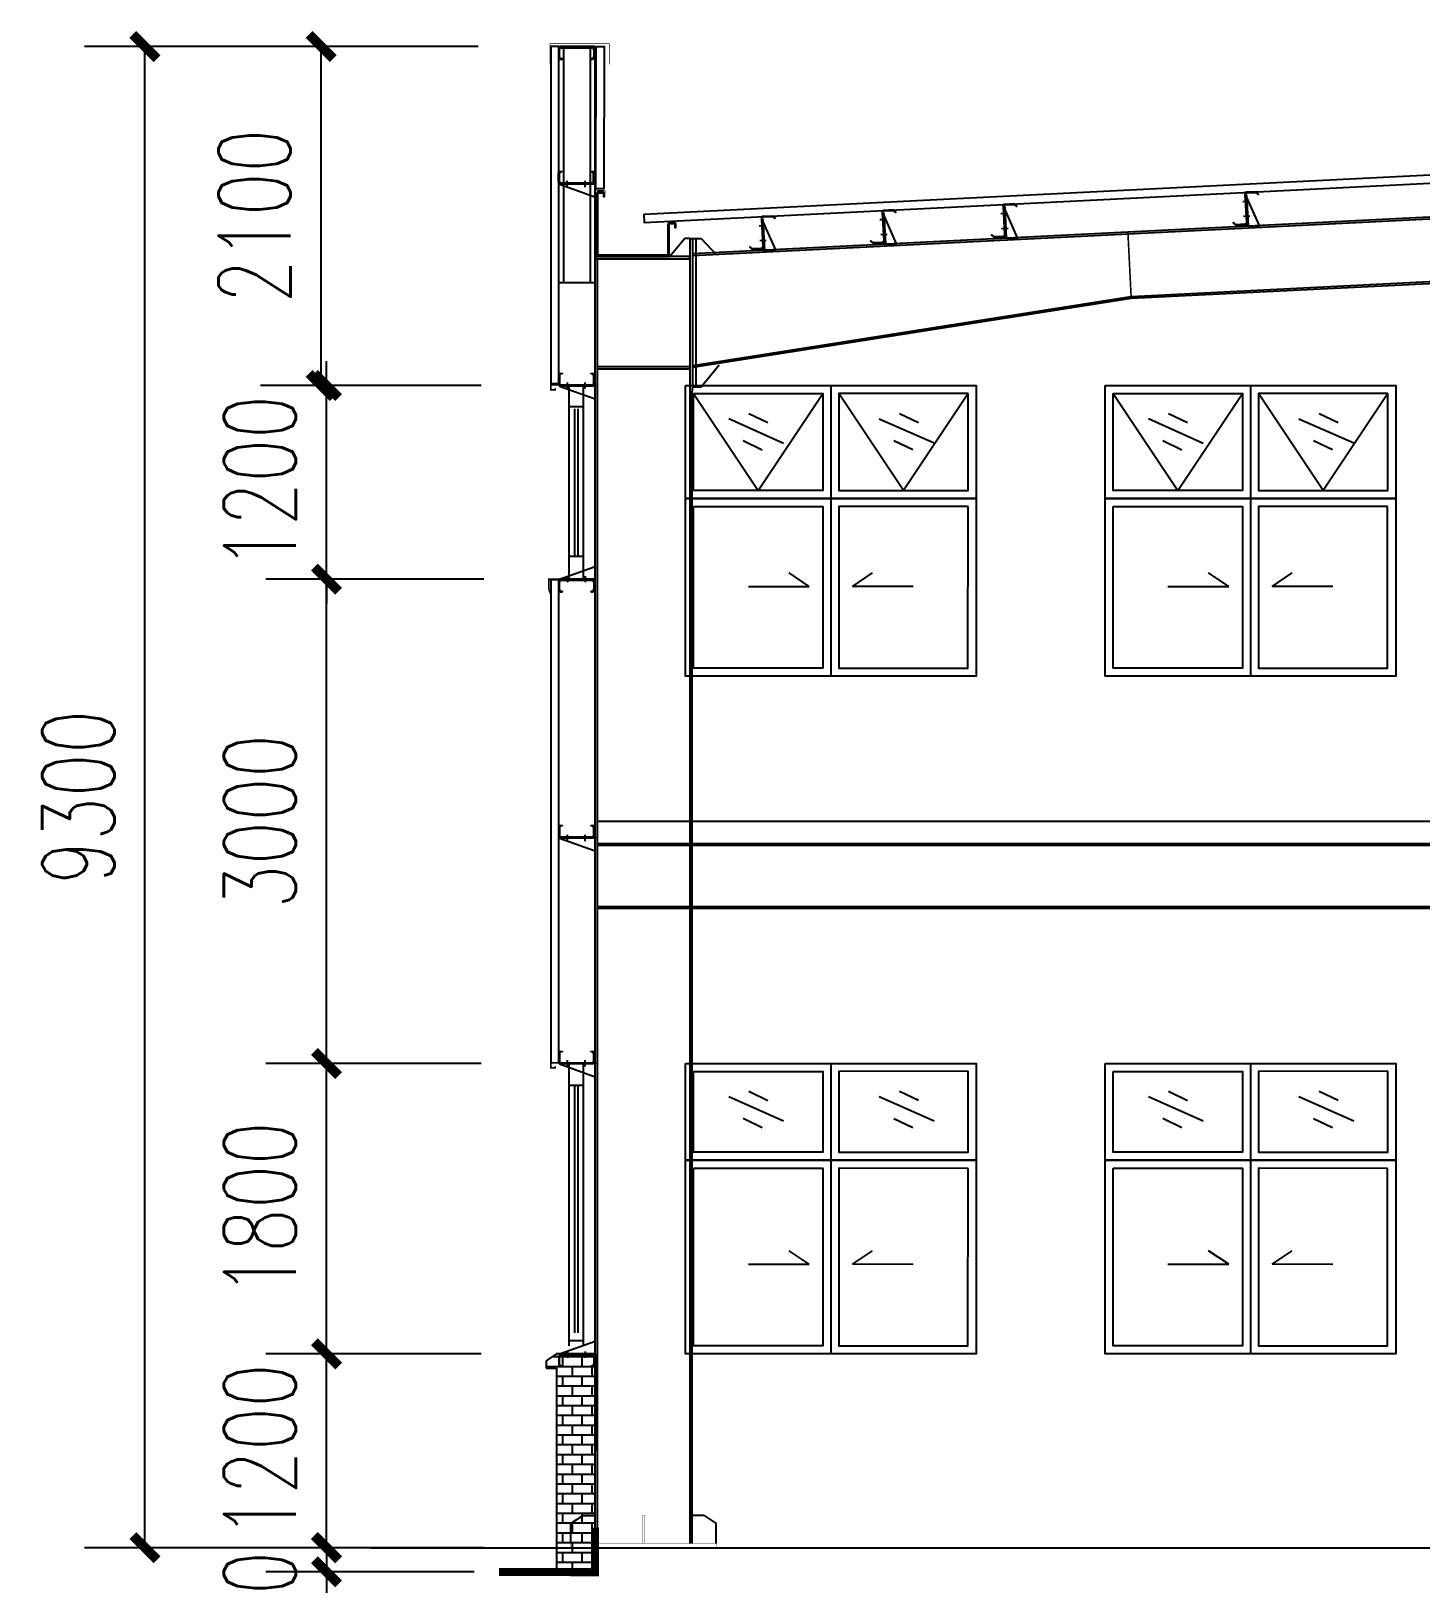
# Model space of a CAD drawing. Extents: x 177291 to 1288761, y 177638 to 322898.
# Drawn here: x 737910 to 746521, y 278326 to 287947 of the extents above; entities that cross this region are included whole.
import ezdxf

# ---------------------------------------------------------------- set-up
doc = ezdxf.new("R2010")
doc.units = 0
doc.header["$LTSCALE"] = 1000
for name, color, linetype in [('AXIS', 3, 'Continuous'), ('DOTE', 1, 'Continuous'), ('GL', 150, 'Continuous'), ('GZ', 50, 'Continuous'), ('LT', 27, 'Continuous'), ('PUB_DIM', 3, 'Continuous'), ('PZ', 202, 'Continuous'), ('WINDOW', 4, 'Continuous'), ('天沟', 2, 'Continuous')]:
    doc.layers.add(name, color=color, linetype=linetype)
doc.styles.add('_TCH_DIM_T3', font='SIMPLEX', dxfattribs={"width": 0.705882, "bigfont": 'GBCBIG'})
doc.dimstyles.new('_TCH_ARCH&&150', dxfattribs={"dimtxt": 446.25, "dimasz": 150, "dimexe": 375, "dimexo": 450, "dimgap": 189.375, "dimtad": 1, "dimdec": 0, "dimzin": 0, "dimdsep": 46, "dimtxsty": '_TCH_DIM_T3', "dimblk": 'ARCHTICK', "dimcen": 0.09, "dimclrd": 3, "dimclre": 3, "dimclrt": 7, "dimazin": 2, "dimtfac": 1, "dimtdec": 0, "dimtix": 1, "dimtmove": 2, "dimatfit": 3, "dimfxl": 1, "dimtolj": 1, "dimtzin": 0, "dimarcsym": 0})

# ---------------------------------------------------------------- blocks, each defined once
blk = doc.blocks.new('A$C1EB331A9')
at = {"color": 8}
for p, q in [((49.6, 7150.1), (449.7, 6549.7)), ((449.7, 6549.7), (849.8, 7149.7)), ((900, 7200), (900.1, 6499.8)), ((1350.5, 6549.8), (950.2, 7149.8)), ((1750.3, 7150.3), (1350.5, 6549.8)), ((2649.6, 7150.1), (3049.7, 6549.7)), ((3049.7, 6549.7), (3449.8, 7149.7)), ((3500, 7200), (3500.1, 6499.8)), ((3950.5, 6549.8), (3550.2, 7149.8)), ((4350.3, 7150.3), (3950.5, 6549.8)), ((393.1, 7027.6), (510.7, 6970.5)), ((1324.8, 7027.3), (1443.1, 6971.4)), ((2993.1, 7027.6), (3110.7, 6970.5)), ((3924.8, 7027.3), (4043.1, 6971.4)), ((268.5, 6995.6), (606.8, 6842.9)), ((1200.5, 6994), (1540.3, 6844.8)), ((2868.5, 6995.6), (3206.8, 6842.9)), ((3800.5, 6994), (4140.3, 6844.8)), ((356.9, 6859.7), (474.6, 6802.6)), ((1290.3, 6859), (1408.5, 6803.1)), ((2956.9, 6859.7), (3074.6, 6802.6)), ((3890.3, 6859), (4008.5, 6803.1)), ((900.1, 6499.8), (899.8, 5399.8)), ((3500.1, 6499.8), (3499.8, 5399.8)), ((765.9, 5955.1), (641.1, 6039.6)), ((1034, 5955), (1158.9, 6039.4)), ((3365.9, 5955.1), (3241.1, 6039.6)), ((3634, 5955), (3758.9, 6039.4)), ((389.2, 5955.2), (765.9, 5955.1)), ((1410.7, 5954.9), (1034, 5955)), ((2989.2, 5955.2), (3365.9, 5955.1)), ((4010.7, 5954.9), (3634, 5955)), ((900, 3000.5), (900.1, 2400.3)), ((3500, 3000.5), (3500.1, 2400.3)), ((268.5, 2796.1), (606.8, 2643.5)), ((393.1, 2828.1), (510.7, 2771.1)), ((1200.5, 2794.5), (1540.3, 2645.3)), ((1324.8, 2827.8), (1443.1, 2771.9)), ((2868.5, 2796.1), (3206.8, 2643.5)), ((2993.1, 2828.1), (3110.7, 2771.1)), ((3800.5, 2794.5), (4140.3, 2645.3)), ((3924.8, 2827.8), (4043.1, 2771.9)), ((356.9, 2660.2), (474.6, 2603.2)), ((1290.3, 2659.6), (1408.5, 2603.7)), ((2956.9, 2660.2), (3074.6, 2603.2)), ((3890.3, 2659.6), (4008.5, 2603.7)), ((900.1, 2400.3), (899.8, 1200.3)), ((3500.1, 2400.3), (3499.8, 1200.3)), ((765.9, 1755.6), (641.1, 1840.1)), ((1034, 1755.5), (1158.9, 1840)), ((3365.9, 1755.6), (3241.1, 1840.1)), ((3634, 1755.5), (3758.9, 1840)), ((389.2, 1755.7), (765.9, 1755.6)), ((1410.7, 1755.4), (1034, 1755.5)), ((2989.2, 1755.7), (3365.9, 1755.6)), ((4010.7, 1755.4), (3634, 1755.5))]:
    blk.add_line(p, q, dxfattribs=at)
for points in [[(0, 7200), (1800, 7200), (1800, 6500), (0, 6500)], [(49.6, 7150.4), (849.8, 7150.4), (849.8, 6549.7), (49.6, 6549.7)], [(1750.3, 7150.7), (950.2, 7150.4), (950.4, 6549.7), (1750.5, 6549.9)], [(2600, 7200), (4400, 7200), (4400, 6500), (2600, 6500)], [(2649.6, 7150.4), (3449.8, 7150.4), (3449.8, 6549.7), (2649.6, 6549.7)], [(4350.3, 7150.7), (3550.2, 7150.4), (3550.4, 6549.7), (4350.5, 6549.9)], [(0, 6500), (1800, 6500), (1800, 5399.5), (0, 5399.6)], [(50.1, 6449.9), (850.1, 6449.8), (849.8, 5449.8), (49.8, 5449.9)], [(1750.1, 6449.6), (950.1, 6449.7), (949.8, 5449.7), (1749.9, 5449.6)], [(2600, 6500), (4400, 6500), (4400, 5399.5), (2600, 5399.6)], [(2650.1, 6449.9), (3450.1, 6449.8), (3449.8, 5449.8), (2649.8, 5449.9)], [(4350.1, 6449.6), (3550.1, 6449.7), (3549.8, 5449.7), (4349.9, 5449.6)], [(0, 3000.6), (1800, 3000.5), (1800, 2400.5), (0, 2400.6)], [(2600, 3000.6), (4400, 3000.5), (4400, 2400.5), (2600, 2400.6)], [(49.6, 2950.9), (849.8, 2950.9), (849.8, 2450.2), (49.6, 2450.2)], [(1750.3, 2951.2), (950.2, 2950.9), (950.4, 2450.2), (1750.5, 2450.5)], [(2649.6, 2950.9), (3449.8, 2950.9), (3449.8, 2450.2), (2649.6, 2450.2)], [(4350.3, 2951.2), (3550.2, 2950.9), (3550.4, 2450.2), (4350.5, 2450.5)], [(0, 2400.6), (1800, 2400.5), (1800, 1200.1), (0, 1200.1)], [(50.1, 2350.5), (850.1, 2350.3), (849.8, 1250.3), (49.8, 1250.5)], [(1750.1, 2350.1), (950.1, 2350.3), (949.8, 1250.3), (1749.9, 1250.1)], [(2600, 2400.6), (4400, 2400.5), (4400, 1200.1), (2600, 1200.1)], [(2650.1, 2350.5), (3450.1, 2350.3), (3449.8, 1250.3), (2649.8, 1250.5)], [(4350.1, 2350.1), (3550.1, 2350.3), (3549.8, 1250.3), (4349.9, 1250.1)]]:
    blk.add_lwpolyline(points, close=True, dxfattribs=at)
blk = doc.blocks.new('_ArchTick')
at = {"color": 0, "linetype": 'ByBlock', "const_width": 0.4}
blk.add_lwpolyline([(-0.5, -0.5), (0.5, 0.5)], dxfattribs=at)
blk = doc.blocks.new('*D1417')
at = {"layer": 'Defpoints', "color": 0, "transparency": 16777216}
for p in [(739740.7, 279751.1), (741149, 279751.1), (741143.6, 278551)]:
    blk.add_point(p, dxfattribs=at)
at = {"layer": 'PUB_DIM', "color": 3, "lineweight": -2, "transparency": 16777216}
for p, q in [((739740.7, 279751.1), (739740.7, 279901.1)), ((740699, 279751.1), (739365.7, 279751.1)), ((739740.7, 278551), (739740.7, 279751.1)), ((740693.6, 278551), (739365.7, 278551)), ((739740.7, 278551), (739740.7, 278401))]:
    blk.add_line(p, q, dxfattribs=at)
at = {"layer": 'PUB_DIM', "color": 3, "lineweight": -2, "transparency": 16777216, "xscale": 150, "yscale": 150, "zscale": 150}
for p, rotation in [((739740.7, 279751.1), 270), ((739740.7, 278551), 90)]:
    blk.add_blockref('_ArchTick', p, dxfattribs=dict(at, rotation=rotation))
at = {"layer": 'PUB_DIM', "color": 7, "transparency": 16777216, "insert": (739328.2, 279151), "char_height": 446.25, "attachment_point": 5, "rotation": 90, "style": '_TCH_DIM_T3'}
blk.add_mtext('\\A1;1200', dxfattribs=at)
blk = doc.blocks.new('*D1418')
at = {"layer": 'Defpoints', "color": 0, "transparency": 16777216}
for p in [(739740.7, 281551.1), (741149, 281551.1), (741149, 279751.1)]:
    blk.add_point(p, dxfattribs=at)
at = {"layer": 'PUB_DIM', "color": 3, "lineweight": -2, "transparency": 16777216}
for p, q in [((740699, 281551.1), (739365.7, 281551.1)), ((739740.7, 279751.1), (739740.7, 281551.1)), ((740699, 279751.1), (739365.7, 279751.1))]:
    blk.add_line(p, q, dxfattribs=at)
at = {"layer": 'PUB_DIM', "color": 3, "lineweight": -2, "transparency": 16777216, "xscale": 150, "yscale": 150, "zscale": 150}
for p, rotation in [((739740.7, 281551.1), 90), ((739740.7, 279751.1), 270)]:
    blk.add_blockref('_ArchTick', p, dxfattribs=dict(at, rotation=rotation))
at = {"layer": 'PUB_DIM', "color": 7, "transparency": 16777216, "insert": (739328.2, 280651.1), "char_height": 446.25, "attachment_point": 5, "rotation": 90, "style": '_TCH_DIM_T3'}
blk.add_mtext('\\A1;1800', dxfattribs=at)
blk = doc.blocks.new('*D1419')
at = {"layer": 'Defpoints', "color": 0, "transparency": 16777216}
for p in [(739740.7, 284551), (741165.3, 284551, -4), (741149, 281551.1)]:
    blk.add_point(p, dxfattribs=at)
at = {"layer": 'PUB_DIM', "color": 3, "lineweight": -2, "transparency": 16777216}
for p, q in [((740715.3, 284551), (739365.7, 284551)), ((739740.7, 281551.1), (739740.7, 284551)), ((740699, 281551.1), (739365.7, 281551.1))]:
    blk.add_line(p, q, dxfattribs=at)
at = {"layer": 'PUB_DIM', "color": 3, "lineweight": -2, "transparency": 16777216, "xscale": 150, "yscale": 150, "zscale": 150}
for p, rotation in [((739740.7, 284551), 90), ((739740.7, 281551.1), 270)]:
    blk.add_blockref('_ArchTick', p, dxfattribs=dict(at, rotation=rotation))
at = {"layer": 'PUB_DIM', "color": 7, "transparency": 16777216, "insert": (739328.2, 283051), "char_height": 446.25, "attachment_point": 5, "rotation": 90, "style": '_TCH_DIM_T3'}
blk.add_mtext('\\A1;3000', dxfattribs=at)
blk = doc.blocks.new('*D1420')
at = {"layer": 'Defpoints', "color": 0, "transparency": 16777216}
for p in [(739740.7, 285751), (741149, 285751), (741165.3, 284551, -4)]:
    blk.add_point(p, dxfattribs=at)
at = {"layer": 'PUB_DIM', "color": 3, "lineweight": -2, "transparency": 16777216}
for p, q in [((739740.7, 285751), (739740.7, 285901)), ((740699, 285751), (739365.7, 285751)), ((739740.7, 284551), (739740.7, 285751)), ((740715.3, 284551), (739365.7, 284551)), ((739740.7, 284551), (739740.7, 284401))]:
    blk.add_line(p, q, dxfattribs=at)
at = {"layer": 'PUB_DIM', "color": 3, "lineweight": -2, "transparency": 16777216, "xscale": 150, "yscale": 150, "zscale": 150}
for p, rotation in [((739740.7, 285751), 270), ((739740.7, 284551), 90)]:
    blk.add_blockref('_ArchTick', p, dxfattribs=dict(at, rotation=rotation))
at = {"layer": 'PUB_DIM', "color": 7, "transparency": 16777216, "insert": (739328.2, 285151), "char_height": 446.25, "attachment_point": 5, "rotation": 90, "style": '_TCH_DIM_T3'}
blk.add_mtext('\\A1;1200', dxfattribs=at)
blk = doc.blocks.new('*D1421')
at = {"layer": 'Defpoints', "color": 0, "transparency": 16777216}
for p in [(739707.4, 287850.9), (741115.7, 287850.9), (741149, 285751)]:
    blk.add_point(p, dxfattribs=at)
at = {"layer": 'PUB_DIM', "color": 3, "lineweight": -2, "transparency": 16777216}
for p, q in [((740665.7, 287850.9), (739332.4, 287850.9)), ((739707.4, 285751), (739707.4, 287850.9)), ((740699, 285751), (739332.4, 285751))]:
    blk.add_line(p, q, dxfattribs=at)
at = {"layer": 'PUB_DIM', "color": 3, "lineweight": -2, "transparency": 16777216, "xscale": 150, "yscale": 150, "zscale": 150}
for p, rotation in [((739707.4, 287850.9), 90), ((739707.4, 285751), 270)]:
    blk.add_blockref('_ArchTick', p, dxfattribs=dict(at, rotation=rotation))
at = {"layer": 'PUB_DIM', "color": 7, "transparency": 16777216, "insert": (739294.9, 286801), "char_height": 446.25, "attachment_point": 5, "rotation": 90, "style": '_TCH_DIM_T3'}
blk.add_mtext('\\A1;2100', dxfattribs=at)
blk = doc.blocks.new('*D1422')
at = {"layer": 'Defpoints', "color": 0, "transparency": 16777216}
for p in [(741143.6, 278551), (739740.7, 278401), (741104.6, 278401)]:
    blk.add_point(p, dxfattribs=at)
at = {"layer": 'PUB_DIM', "color": 3, "lineweight": -2, "transparency": 16777216}
for p, q in [((739740.7, 278551), (739740.7, 278701)), ((740693.6, 278551), (739365.7, 278551)), ((739740.7, 278551), (739740.7, 278401)), ((740654.6, 278401), (739365.7, 278401)), ((739740.7, 278401), (739740.7, 278251))]:
    blk.add_line(p, q, dxfattribs=at)
at = {"layer": 'PUB_DIM', "color": 3, "lineweight": -2, "transparency": 16777216, "xscale": 150, "yscale": 150, "zscale": 150}
for p, rotation in [((739740.7, 278551), 270), ((739740.7, 278401), 90)]:
    blk.add_blockref('_ArchTick', p, dxfattribs=dict(at, rotation=rotation))
at = {"layer": 'PUB_DIM', "color": 7, "transparency": 16777216, "insert": (739328.2, 278123.8), "char_height": 446.25, "attachment_point": 5, "rotation": 90, "style": '_TCH_DIM_T3'}
blk.add_mtext('\\A1;150', dxfattribs=at)
blk = doc.blocks.new('*D1423')
at = {"color": 3, "lineweight": -2, "transparency": 16777216}
for p, q in [((740679.5, 287851), (738240.5, 287851)), ((738615.5, 278551), (738615.5, 287851)), ((740715, 278551), (738240.5, 278551))]:
    blk.add_line(p, q, dxfattribs=at)
at = {"layer": 'Defpoints', "color": 0, "transparency": 16777216}
for p in [(738615.5, 287851), (741129.5, 287851), (741165, 278551)]:
    blk.add_point(p, dxfattribs=at)
at = {"color": 3, "lineweight": -2, "transparency": 16777216, "xscale": 150, "yscale": 150, "zscale": 150}
for p, rotation in [((738615.5, 287851), 90), ((738615.5, 278551), 270)]:
    blk.add_blockref('_ArchTick', p, dxfattribs=dict(at, rotation=rotation))
at = {"color": 7, "transparency": 16777216, "insert": (738203, 283201), "char_height": 446.25, "attachment_point": 5, "rotation": 90, "style": '_TCH_DIM_T3'}
blk.add_mtext('\\A1;9300', dxfattribs=at)

msp = doc.modelspace()

# ---------------------------------------------------------------- hatches: boundary and pattern name
at = {"true_color": 0x939598}
h = msp.add_hatch(dxfattribs=at)
h.set_pattern_fill('AR-B816', color=252, scale=50)
h.set_pattern_definition([(0, (24138.246, -190160.78), (0, 60.6552), []), (90, (24138.246, -190160.78), (-60.6552, 60.6552), [60.6552, -60.6552])])
edge = h.paths.add_edge_path()
edge.add_line((741400.04, 279738.07), (741396.67, 279688.95))
edge.add_arc((741385.42, 279688.95), 11.25, 270, 360, ccw=False)
edge.add_line((741385.42, 279677.7), (741377.54, 279677.7))
edge.add_line((741377.54, 279677.7), (741377.54, 279674.32))
edge.add_line((741377.54, 279674.32), (741388.79, 279674.32))
edge.add_arc((741388.79, 279685.57), 11.25, 270, 359.999739)
edge.add_line((741400.04, 279685.57), (741400.04, 279738.07))
edge.add_arc((741388.79, 279738.07), 11.25, 359.999549, 450)
edge.add_line((741388.79, 279749.32), (741405.04, 279752.7))
edge.add_line((741405.04, 279752.7), (741404.59, 278422.46))
edge.add_line((741404.59, 278422.46), (741164.59, 278422.46))
edge.add_line((741164.59, 278422.46), (741165.04, 279664.48))
edge.add_line((741165.04, 279664.48), (741102.46, 279664.48))
edge.add_line((741102.46, 279664.48), (741102.46, 279711.19))
edge.add_line((741102.46, 279711.19), (741165.04, 279752.7))
edge.add_line((741165.04, 279752.7), (741388.79, 279749.32))
edge.add_arc((741388.79, 279738.07), 11.25, -0.000451, 90, ccw=False)

# ---------------------------------------------------------------- linework, layer by layer
at = {"color": 0}
for p, q in [((741165.04, 279751.01, -0.43), (741102.46, 279709.5, -0.43)), ((741102.46, 279709.5, -0.43), (741102.46, 279662.79, -0.43)), ((741405.04, 279751.01, -0.43), (741165.04, 279751.01, -0.43)), ((741405.04, 279751.01, -0.43), (741404.06, 278551.04, -0.41)), ((741102.46, 279662.79, -0.43), (741165.04, 279662.79, -0.43)), ((741165.04, 279662.79, -0.43), (741165.04, 278394.42, -0.46))]:
    msp.add_line(p, q, dxfattribs=at)
at = {"color": 6, "const_width": 5, "elevation": -0.43}
for points in [[(741125.9, 287739.6), (741125.9, 287869.11), (741492.97, 287869.57), (741492.97, 287741.05)], [(741407.14, 287001.62), (741407.14, 286960.63), (741466.41, 286960.68), (741466.41, 286922.8)]]:
    msp.add_lwpolyline(points, dxfattribs=at)
at = {"color": 6, "linetype": 'ByBlock', "const_width": 10, "elevation": -0.43}
for points in [[(741180.04, 285815.79), (741180.04, 285754.55), (741129.91, 285754.55), (741129.91, 285723.71), (741156.81, 285723.71), (741156.81, 285734.12)], [(741405.04, 284551.01), (741118.5, 284551.01), (741118.5, 284487.61), (741130.04, 284456.76), (741130.04, 284423.85)], [(741180.04, 281615.79), (741180.04, 281554.55), (741129.91, 281554.55), (741129.91, 281523.71), (741156.81, 281523.71), (741156.81, 281534.12)]]:
    msp.add_lwpolyline(points, dxfattribs=at)
at = {"color": 0, "const_width": 50, "elevation": -0.4}
msp.add_lwpolyline([(741404.06, 278675.6), (741404.06, 278398.94), (740808.48, 278401.01)], dxfattribs=at)
at = {"layer": 'AXIS', "linetype": 'ByBlock', "elevation": -0.43}
for points in [[(741179.5, 287851.01), (741129.5, 287851.01), (741130.93, 285763.31), (741180.93, 285763.31)], [(741411.25, 287851.01), (741461.25, 287851.01), (741459.83, 286968.99), (741409.83, 286968.99)]]:
    msp.add_lwpolyline(points, close=True, dxfattribs=at)
at = {"layer": 'AXIS', "linetype": 'ByBlock'}
for points, elevation in [([(750165.04, 287234.93), (741705.69, 286811.43), (741708.19, 286761.49), (750165.04, 287184.77)], -0.43), ([(741180.04, 281553.73), (741180.04, 284547.63), (741130.04, 284547.63), (741130.04, 281553.73)], 3.59)]:
    msp.add_lwpolyline(points, dxfattribs=dict(at, elevation=elevation))
at = {"layer": 'DOTE'}
msp.add_line((740013.02, 278551.01, -0.43), (759873.75, 278551.01, -0.43), dxfattribs=at)
at = {"layer": 'GL'}
for p, q in [((750165.04, 286961.99, -0.43), (742008.37, 286554.16, -0.43)), ((750165.04, 286974.01, -0.43), (742008.61, 286566.19, -0.43)), ((750165.04, 286573.51, -0.43), (744725.81, 286301.55, -0.43)), ((750165.04, 286561.49, -0.43), (744726.4, 286289.56, -0.43)), ((744724.93, 286301.47, -0.43), (742011.04, 285874.11, -0.43)), ((744724.93, 286301.47, -0.43), (742011.04, 285874.11, -0.43)), ((744726.4, 286289.56, -0.43), (742011.04, 285862.03, -0.43)), ((744726.4, 286289.56, -0.43), (742011.04, 285862.03, -0.43)), ((759165.04, 283051.02, -0.04), (741419.04, 283051.01, 1.1)), ((759165.04, 282911.02, -0.15), (741419.04, 282911, 1.17)), ((759165.04, 282901.02, -0.15), (741419.04, 282901, 1.17)), ((759165.04, 282521.01, -10.64), (741419.04, 282521, 1.38)), ((759165.04, 282511.01, -10.64), (741419.04, 282511, 1.38))]:
    msp.add_line(p, q, dxfattribs=at)
at = {"layer": 'GL', "color": 6, "const_width": 10, "elevation": -0.43}
msp.add_lwpolyline([(744705.83, 286701.05), (744726.4, 286289.56)], dxfattribs=at)
msp.add_lwpolyline([(744705.83, 286701.05), (744726.4, 286289.56)], dxfattribs=at)
at = {"layer": 'GZ'}
for p, q in [((741405.04, 278576.01, 3.59), (741405.04, 286537.01, -0.59)), ((741419.04, 278576.01, 3.59), (741419.04, 286537.01, -0.59)), ((741991.04, 285866.31, -8.35), (741419.04, 285866.31, -4.36)), ((741991.04, 285866.31, -8.35), (741419.04, 285866.31, -4.36)), ((741991.04, 285852.31, -8.35), (741419.04, 285852.31, -4.36)), ((741991.04, 285852.31, -8.35), (741419.04, 285852.31, -4.36)), ((741991.04, 285692.31, -4.46), (741991.04, 278576.01, -0.43)), ((742005.04, 285692.31, -4.46), (742005.04, 278576.01, -0.43))]:
    msp.add_line(p, q, dxfattribs=at)
at = {"layer": 'GZ', "elevation": -2.46}
msp.add_lwpolyline([(741405.04, 286537.01), (741991.04, 286537.01), (741991.04, 286551.01), (741405.04, 286551.01)], close=True, dxfattribs=at)
at = {"layer": 'LT'}
for p, q in [((741180.04, 287836.38, -0.43), (741180.04, 287783.88, -0.43)), ((741183.42, 287787.26, -0.43), (741183.42, 287833.01, -0.43)), ((741405.04, 287851.01, -0.43), (741185.04, 287851.01, -0.43)), ((741185.04, 287851.01, -0.43), (741185.04, 287847.63, -0.43)), ((741185.04, 287847.63, -0.43), (741405.04, 287847.63, -0.43)), ((741388.79, 287847.63, -0.43), (741191.29, 287847.63, -0.43)), ((741191.29, 287772.63, -0.43), (741202.54, 287772.63, -0.43)), ((741194.67, 287844.26, -0.43), (741385.42, 287844.26, -0.43)), ((741202.54, 287776.01, -0.43), (741194.67, 287776.01, -0.43)), ((741202.54, 287772.63, -0.43), (741202.54, 287776.01, -0.43)), ((741377.54, 287776.01, -0.43), (741377.54, 287772.63, -0.43)), ((741385.42, 287776.01, -0.43), (741377.54, 287776.01, -0.43)), ((741377.54, 287772.63, -0.43), (741388.79, 287772.63, -0.43)), ((741396.67, 287833.01, -0.43), (741396.67, 287787.26, -0.43)), ((741400.04, 287783.88, -0.43), (741400.04, 287836.38, -0.43)), ((741405.04, 287847.63, -0.43), (741405.04, 287851.01, -0.43)), ((741178.82, 287013.98, -0.43), (741178.82, 287066.48, -0.43)), ((741182.19, 287063.1, -0.43), (741182.19, 287017.35, -0.43)), ((741183.82, 286999.35, -0.43), (741183.82, 287002.73, -0.43)), ((741183.82, 287002.73, -0.43), (741403.82, 287002.73, -0.43)), ((741403.82, 286999.35, -0.43), (741183.82, 286999.35, -0.43)), ((741183.82, 286999.35, -0.43), (741403.82, 286919.73, -0.43)), ((741190.07, 287077.73, -0.43), (741201.32, 287077.73, -0.43)), ((741387.57, 287002.73, -0.43), (741190.07, 287002.73, -0.43)), ((741201.32, 287074.35, -0.43), (741193.44, 287074.35, -0.43)), ((741193.44, 287006.1, -0.43), (741384.19, 287006.1, -0.43)), ((741201.32, 287077.73, -0.43), (741201.32, 287074.35, -0.43)), ((741231.97, 286980.18, -0.43), (741231.97, 287018.52, -0.43)), ((741342.4, 286980.18, -0.43), (741342.4, 287018.52, -0.43)), ((741376.32, 287074.35, -0.43), (741376.32, 287077.73, -0.43)), ((741376.32, 287077.73, -0.43), (741387.57, 287077.73, -0.43)), ((741384.19, 287074.35, -0.43), (741376.32, 287074.35, -0.43)), ((741395.44, 287017.35, -0.43), (741395.44, 287063.1, -0.43)), ((741398.82, 287066.48, -0.43), (741398.82, 287013.98, -0.43)), ((741403.82, 287002.73, -0.43), (741403.82, 286999.35, -0.43)), ((741180.04, 285762.26, -0.43), (741180.04, 285814.76, -0.43)), ((741183.42, 285811.38, -0.43), (741183.42, 285765.63, -0.43)), ((741185.04, 285747.63, -0.43), (741185.04, 285751.01, -0.43)), ((741185.04, 285751.01, -0.43), (741405.04, 285751.01, -0.43)), ((741405.04, 285747.63, -0.43), (741185.04, 285747.63, -0.43)), ((741185.04, 285747.63, -0.43), (741405.04, 285668.01, -0.43)), ((741191.29, 285826.01, -0.43), (741202.54, 285826.01, -0.43)), ((741388.79, 285751.01, -0.43), (741191.29, 285751.01, -0.43)), ((741202.54, 285822.63, -0.43), (741194.67, 285822.63, -0.43)), ((741194.67, 285754.38, -0.43), (741385.42, 285754.38, -0.43)), ((741202.54, 285826.01, -0.43), (741202.54, 285822.63, -0.43)), ((741233.19, 285732.18, -0.43), (741233.19, 285770.52, -0.43)), ((741343.63, 285731.84, -0.43), (741343.63, 285770.18, -0.43)), ((741377.54, 285822.63, -0.43), (741377.54, 285826.01, -0.43)), ((741377.54, 285826.01, -0.43), (741388.79, 285826.01, -0.43)), ((741385.42, 285822.63, -0.43), (741377.54, 285822.63, -0.43)), ((741396.67, 285765.63, -0.43), (741396.67, 285811.38, -0.43)), ((741400.04, 285814.76, -0.43), (741400.04, 285762.26, -0.43)), ((741405.04, 285751.01, -0.43), (741405.04, 285747.63, -0.43)), ((741185.04, 284551.01, -0.43), (741405.04, 284630.63, -0.43)), ((741180.04, 284536.38, -0.43), (741180.04, 284483.88, -0.43)), ((741183.42, 284487.26, -0.43), (741183.42, 284533.01, -0.43)), ((741405.04, 284551.01, -0.43), (741185.04, 284551.01, -0.43)), ((741185.04, 284551.01, -0.43), (741185.04, 284547.63, -0.43)), ((741185.04, 284547.63, -0.43), (741405.04, 284547.63, -0.43)), ((741388.79, 284547.63, -0.43), (741191.29, 284547.63, -0.43)), ((741194.67, 284544.26, -0.43), (741385.42, 284544.26, -0.43)), ((741233.19, 284570.18, -0.43), (741233.19, 284531.84, -0.43)), ((741343.63, 284570.18, -0.43), (741343.63, 284531.84, -0.43)), ((741396.67, 284533.01, -0.43), (741396.67, 284487.26, -0.43)), ((741400.04, 284483.88, -0.43), (741400.04, 284536.38, -0.43)), ((741405.04, 284547.63, -0.43), (741405.04, 284551.01, -0.43)), ((741191.29, 284472.63, -0.43), (741202.54, 284472.63, -0.43)), ((741202.54, 284476.01, -0.43), (741194.67, 284476.01, -0.43)), ((741202.54, 284472.63, -0.43), (741202.54, 284476.01, -0.43)), ((741377.54, 284476.01, -0.43), (741377.54, 284472.63, -0.43)), ((741385.42, 284476.01, -0.43), (741377.54, 284476.01, -0.43)), ((741377.54, 284472.63, -0.43), (741388.79, 284472.63, -0.43)), ((741180.04, 282962.26, -0.43), (741180.04, 283014.76, -0.43)), ((741183.42, 283011.38, -0.43), (741183.42, 282965.63, -0.43)), ((741191.29, 283026.01, -0.43), (741202.54, 283026.01, -0.43)), ((741202.54, 283022.63, -0.43), (741194.67, 283022.63, -0.43)), ((741194.67, 282954.38, -0.43), (741385.42, 282954.38, -0.43)), ((741202.54, 283026.01, -0.43), (741202.54, 283022.63, -0.43)), ((741233.19, 282928.46, -0.43), (741233.19, 282966.81, -0.43)), ((741343.63, 282928.46, -0.43), (741343.63, 282966.81, -0.43)), ((741377.54, 283022.63, -0.43), (741377.54, 283026.01, -0.43)), ((741377.54, 283026.01, -0.43), (741388.79, 283026.01, -0.43)), ((741385.42, 283022.63, -0.43), (741377.54, 283022.63, -0.43)), ((741396.67, 282965.63, -0.43), (741396.67, 283011.38, -0.43)), ((741400.04, 283014.76, -0.43), (741400.04, 282962.26, -0.43)), ((741185.04, 282947.63, -0.43), (741185.04, 282951.01, -0.43)), ((741185.04, 282951.01, -0.43), (741405.04, 282951.01, -0.43)), ((741405.04, 282947.63, -0.43), (741185.04, 282947.63, -0.43)), ((741185.04, 282947.63, -0.43), (741405.04, 282868.01, -0.43)), ((741388.79, 282951.01, -0.43), (741191.29, 282951.01, -0.43)), ((741405.04, 282951.01, -0.43), (741405.04, 282947.63, -0.43)), ((741180.04, 281562.26, -0.43), (741180.04, 281614.76, -0.43)), ((741183.42, 281611.38, -0.43), (741183.42, 281565.63, -0.43)), ((741191.29, 281626.01, -0.43), (741202.54, 281626.01, -0.43)), ((741202.54, 281622.63, -0.43), (741194.67, 281622.63, -0.43)), ((741202.54, 281626.01, -0.43), (741202.54, 281622.63, -0.43)), ((741377.54, 281622.63, -0.43), (741377.54, 281626.01, -0.43)), ((741377.54, 281626.01, -0.43), (741388.79, 281626.01, -0.43)), ((741385.42, 281622.63, -0.43), (741377.54, 281622.63, -0.43)), ((741396.67, 281565.63, -0.43), (741396.67, 281611.38, -0.43)), ((741400.04, 281614.76, -0.43), (741400.04, 281562.26, -0.43)), ((741185.04, 281547.63, -0.43), (741185.04, 281551.01, -0.43)), ((741185.04, 281551.01, -0.43), (741405.04, 281551.01, -0.43)), ((741405.04, 281547.63, -0.43), (741185.04, 281547.63, -0.43)), ((741185.04, 281547.63, -0.43), (741405.04, 281468.01, -0.43)), ((741388.79, 281551.01, -0.43), (741191.29, 281551.01, -0.43)), ((741194.67, 281554.38, -0.43), (741385.42, 281554.38, -0.43)), ((741233.19, 281532.18, -0.43), (741233.19, 281570.52, -0.43)), ((741343.63, 281532.18, -0.43), (741343.63, 281570.52, -0.43)), ((741405.04, 281551.01, -0.43), (741405.04, 281547.63, -0.43)), ((741185.04, 279751.01, -0.43), (741405.04, 279830.63, -0.43)), ((741180.04, 279736.38, -0.43), (741180.04, 279683.88, -0.43)), ((741183.42, 279687.26, -0.43), (741183.42, 279733.01, -0.43)), ((741405.04, 279751.01, -0.43), (741185.04, 279751.01, -0.43)), ((741185.04, 279751.01, -0.43), (741185.04, 279747.63, -0.43)), ((741185.04, 279747.63, -0.43), (741405.04, 279747.63, -0.43)), ((741388.79, 279747.63, -0.43), (741191.29, 279747.63, -0.43)), ((741194.67, 279744.26, -0.43), (741385.42, 279744.26, -0.43)), ((741396.67, 279733.01, -0.43), (741396.67, 279687.26, -0.43)), ((741400.04, 279683.88, -0.43), (741400.04, 279736.38, -0.43)), ((741405.04, 279747.63, -0.43), (741405.04, 279751.01, -0.43)), ((741191.29, 279672.63, -0.43), (741202.54, 279672.63, -0.43)), ((741202.54, 279676.01, -0.43), (741194.67, 279676.01, -0.43)), ((741202.54, 279672.63, -0.43), (741202.54, 279676.01, -0.43)), ((741377.54, 279676.01, -0.43), (741377.54, 279672.63, -0.43)), ((741385.42, 279676.01, -0.43), (741377.54, 279676.01, -0.43)), ((741377.54, 279672.63, -0.43), (741388.79, 279672.63, -0.43))]:
    msp.add_line(p, q, dxfattribs=at)
at = {"layer": 'LT', "color": 1, "linetype": 'Continuous'}
for p, q in [((743958.64, 286816.14, -4.43), (743918.79, 286814.15, -4.43)), ((743958.64, 286816.14, -4.43), (743918.79, 286814.15, -4.43)), ((745456.77, 286891.05, -4.43), (745416.92, 286889.05, -4.43)), ((745456.77, 286891.05, -4.43), (745416.92, 286889.05, -4.43)), ((742460.51, 286741.23, -4.43), (742420.66, 286739.24, -4.43)), ((742460.51, 286741.23, -4.43), (742420.66, 286739.24, -4.43)), ((743209.58, 286778.69, -4.43), (743169.72, 286776.69, -4.43)), ((743209.58, 286778.69, -4.43), (743169.72, 286776.69, -4.43)), ((743963.21, 286724.73, -4.43), (743923.36, 286722.74, -4.43)), ((743963.21, 286724.73, -4.43), (743923.36, 286722.74, -4.43)), ((745461.34, 286799.64, -4.43), (745421.49, 286797.65, -4.43)), ((745461.34, 286799.64, -4.43), (745421.49, 286797.65, -4.43)), ((742465.08, 286649.83, -4.43), (742425.23, 286647.83, -4.43)), ((742465.08, 286649.83, -4.43), (742425.23, 286647.83, -4.43)), ((743214.15, 286687.28, -4.43), (743174.29, 286685.29, -4.43)), ((743214.15, 286687.28, -4.43), (743174.29, 286685.29, -4.43)), ((741233.19, 279766.46, -0.43), (741233.19, 279728.12, -0.43)), ((741343.63, 279766.46, -0.43), (741343.63, 279728.12, -0.43))]:
    msp.add_line(p, q, dxfattribs=at)
at = {"layer": 'LT', "elevation": -0.43}
for points in [[(741403.82, 286387.28), (741180.19, 286387.28), (741180.19, 287847.63), (741403.82, 287847.64)], [(741373.82, 286387.28), (741210.19, 286387.28), (741210.19, 287847.63), (741373.82, 287847.64)], [(745434.7, 286929.73), (745440.7, 286930.03), (745450.28, 286738.27), (745444.29, 286737.97)], [(745441.2, 286920.04), (745450.28, 286738.27), (745520.18, 286741.77)], [(743187.51, 286817.37), (743193.5, 286817.67), (743203.09, 286625.91), (743197.1, 286625.61)], [(743194, 286807.68), (743203.09, 286625.91), (743272.99, 286629.41)], [(743936.57, 286854.83), (743942.57, 286855.12), (743952.16, 286663.36), (743946.16, 286663.06)], [(743943.07, 286845.14), (743952.16, 286663.36), (744022.05, 286666.86)], [(742438.45, 286779.92), (742444.44, 286780.22), (742454.03, 286588.46), (742448.03, 286588.16)], [(742444.94, 286770.23), (742454.03, 286588.46), (742523.93, 286591.95)]]:
    msp.add_lwpolyline(points, close=True, dxfattribs=at)
at = {"layer": 'LT', "elevation": -4.43}
for points in [[(745434.45, 286934.73, -0.4142136), (745443.94, 286945.21), (745499.63, 286948), (745513.75, 286935.22), (745515.76, 286937.45), (745500.72, 286951.05), (745440.8, 286948.06, 0.4142136), (745431.31, 286937.57), (745440.15, 286760.79, -0.4142136), (745430.66, 286750.31), (745374.97, 286747.52), (745360.85, 286760.3), (745358.84, 286758.07), (745373.88, 286744.46), (745433.8, 286747.46, 0.4142136), (745443.29, 286757.95), (745434.45, 286934.73)], [(742438.2, 286784.91, -0.4142136), (742447.68, 286795.4), (742503.37, 286798.18), (742517.49, 286785.41), (742519.51, 286787.63), (742504.46, 286801.24), (742444.54, 286798.25, 0.4142136), (742435.05, 286787.76), (742443.89, 286610.98, -0.4142136), (742434.4, 286600.49), (742378.71, 286597.71), (742364.59, 286610.48), (742362.58, 286608.26), (742377.62, 286594.65), (742437.55, 286597.65, 0.4142136), (742447.04, 286608.13), (742438.2, 286784.91)], [(743187.26, 286822.37, -0.4142136), (743196.75, 286832.85), (743252.44, 286835.64), (743266.56, 286822.86), (743268.57, 286825.09), (743253.53, 286838.7), (743193.6, 286835.7, 0.4142136), (743184.11, 286825.21), (743192.95, 286648.43, -0.4142136), (743183.47, 286637.95), (743127.78, 286635.16), (743113.66, 286647.94), (743111.65, 286645.71), (743126.69, 286632.1), (743186.61, 286635.1, 0.4142136), (743196.1, 286645.59), (743187.26, 286822.37)], [(743936.33, 286859.82, -0.4142136), (743945.81, 286870.31), (744001.5, 286873.09), (744015.62, 286860.31), (744017.63, 286862.54), (744002.59, 286876.15), (743942.67, 286873.15, 0.4142136), (743933.18, 286862.67), (743942.02, 286685.89, -0.4142136), (743932.53, 286675.4), (743876.84, 286672.61), (743862.72, 286685.39), (743860.71, 286683.17), (743875.75, 286669.56), (743935.68, 286672.55, 0.4142136), (743945.16, 286683.04), (743936.33, 286859.82)]]:
    msp.add_lwpolyline(points, format="xyb", dxfattribs=at)
at = {"layer": 'LT'}
for centre, start, end in [((741191.29, 287836.38, -0.43), 90.000036, 180.000036), ((741191.29, 287783.88, -0.43), 180.000036, 270.000036), ((741194.67, 287833.01, -0.43), 90.000036, 180.000036), ((741194.67, 287787.26, -0.43), 180.000036, 270.000036), ((741385.42, 287833.01, -0.43), 0.000036, 90.000036), ((741385.42, 287787.26, -0.43), 270.000036, 0.000036), ((741388.79, 287836.38, -0.43), 0.000036, 90.000036), ((741388.79, 287783.88, -0.43), 270.000036, 0.000036), ((741190.07, 287066.48, -0.43), 90, 180), ((741190.07, 287013.98, -0.43), 180, 270), ((741193.44, 287063.1, -0.43), 90, 180), ((741193.44, 287017.35, -0.43), 180, 270), ((741384.19, 287063.1, -0.43), 0, 90), ((741384.19, 287017.35, -0.43), 270, 0), ((741387.57, 287066.48, -0.43), 0, 90), ((741387.57, 287013.98, -0.43), 270, 0), ((741191.29, 285814.76, -0.43), 90, 180), ((741191.29, 285762.26, -0.43), 180, 270), ((741194.67, 285811.38, -0.43), 90, 180), ((741194.67, 285765.63, -0.43), 180, 270), ((741385.42, 285811.38, -0.43), 360, 90), ((741385.42, 285765.63, -0.43), 270, 360), ((741388.79, 285814.76, -0.43), 360, 90), ((741388.79, 285762.26, -0.43), 270, 360), ((741191.29, 284536.38, -0.43), 90, 180), ((741194.67, 284533.01, -0.43), 90, 180), ((741385.42, 284533.01, -0.43), 0, 90), ((741388.79, 284536.38, -0.43), 0, 90), ((741191.29, 284483.88, -0.43), 180, 270), ((741194.67, 284487.26, -0.43), 180, 270), ((741385.42, 284487.26, -0.43), 270, 0), ((741388.79, 284483.88, -0.43), 270, 0), ((741191.29, 283014.76, -0.43), 90, 180), ((741191.29, 282962.26, -0.43), 180, 270), ((741194.67, 283011.38, -0.43), 90, 180), ((741194.67, 282965.63, -0.43), 180, 270), ((741385.42, 283011.38, -0.43), 0, 90), ((741385.42, 282965.63, -0.43), 270, 0), ((741388.79, 283014.76, -0.43), 0, 90), ((741388.79, 282962.26, -0.43), 270, 0), ((741191.29, 281614.76, -0.43), 90, 180), ((741194.67, 281611.38, -0.43), 90, 180), ((741385.42, 281611.38, -0.43), 360, 90), ((741388.79, 281614.76, -0.43), 360, 90), ((741191.29, 281562.26, -0.43), 180, 270), ((741194.67, 281565.63, -0.43), 180, 270), ((741385.42, 281565.63, -0.43), 270, 360), ((741388.79, 281562.26, -0.43), 270, 360), ((741191.29, 279736.38, -0.43), 90, 180), ((741191.29, 279683.88, -0.43), 180, 270), ((741194.67, 279733.01, -0.43), 90, 180), ((741194.67, 279687.26, -0.43), 180, 270), ((741385.42, 279733.01, -0.43), 0, 90), ((741385.42, 279687.26, -0.43), 270, 0), ((741388.79, 279736.38, -0.43), 0, 90), ((741388.79, 279683.88, -0.43), 270, 0)]:
    msp.add_arc(centre, 11.25, start, end, dxfattribs=at)
for points in [[(741244.21, 287006.1, -0.43), (741219.72, 287006.1, -0.43), (741244.21, 286999.35, -0.43), (741219.72, 286999.35, -0.43)], [(741354.65, 287006.1, -0.43), (741330.16, 287006.1, -0.43), (741354.65, 286999.35, -0.43), (741330.16, 286999.35, -0.43)], [(741245.44, 285754.38, -0.43), (741220.95, 285754.38, -0.43), (741245.44, 285747.63, -0.43), (741220.95, 285747.63, -0.43)], [(741355.87, 285754.04, -0.43), (741331.38, 285754.04, -0.43), (741355.87, 285747.29, -0.43), (741331.38, 285747.29, -0.43)], [(741245.44, 284544.26, -0.43), (741220.95, 284544.26, -0.43), (741245.44, 284551.01, -0.43), (741220.95, 284551.01, -0.43)], [(741355.87, 284544.26, -0.43), (741331.38, 284544.26, -0.43), (741355.87, 284551.01, -0.43), (741331.38, 284551.01, -0.43)], [(741245.44, 282954.38, -0.43), (741220.95, 282954.38, -0.43), (741245.44, 282947.63, -0.43), (741220.95, 282947.63, -0.43)], [(741355.87, 282954.38, -0.43), (741331.38, 282954.38, -0.43), (741355.87, 282947.63, -0.43), (741331.38, 282947.63, -0.43)], [(741245.44, 281554.38, -0.43), (741220.95, 281554.38, -0.43), (741245.44, 281547.63, -0.43), (741220.95, 281547.63, -0.43)], [(741355.87, 281554.38, -0.43), (741331.38, 281554.38, -0.43), (741355.87, 281547.63, -0.43), (741331.38, 281547.63, -0.43)]]:
    msp.add_solid(points, dxfattribs=at)
at = {"layer": 'LT', "color": 1, "linetype": 'Continuous'}
for points in [[(745434.3, 286877.66, -4.43), (745433.08, 286902.12, -4.43), (745443.29, 286878.11, -4.43), (745442.07, 286902.57, -4.43)], [(745434.3, 286877.66, -4.43), (745433.08, 286902.12, -4.43), (745443.29, 286878.11, -4.43), (745442.07, 286902.57, -4.43)], [(743936.17, 286802.76, -4.43), (743934.95, 286827.22, -4.43), (743945.16, 286803.2, -4.43), (743943.94, 286827.66, -4.43)], [(743936.17, 286802.76, -4.43), (743934.95, 286827.22, -4.43), (743945.16, 286803.2, -4.43), (743943.94, 286827.66, -4.43)], [(745437.65, 286810.72, -4.43), (745438.87, 286786.26, -4.43), (745446.64, 286811.16, -4.43), (745447.86, 286786.7, -4.43)], [(745437.65, 286810.72, -4.43), (745438.87, 286786.26, -4.43), (745446.64, 286811.16, -4.43), (745447.86, 286786.7, -4.43)], [(742438.05, 286727.85, -4.43), (742436.82, 286752.31, -4.43), (742447.03, 286728.3, -4.43), (742445.81, 286752.76, -4.43)], [(742438.05, 286727.85, -4.43), (742436.82, 286752.31, -4.43), (742447.03, 286728.3, -4.43), (742445.81, 286752.76, -4.43)], [(743187.11, 286765.3, -4.43), (743185.89, 286789.76, -4.43), (743196.1, 286765.75, -4.43), (743194.88, 286790.21, -4.43)], [(743187.11, 286765.3, -4.43), (743185.89, 286789.76, -4.43), (743196.1, 286765.75, -4.43), (743194.88, 286790.21, -4.43)], [(743939.52, 286735.81, -4.43), (743940.75, 286711.35, -4.43), (743948.51, 286736.26, -4.43), (743949.73, 286711.8, -4.43)], [(743939.52, 286735.81, -4.43), (743940.75, 286711.35, -4.43), (743948.51, 286736.26, -4.43), (743949.73, 286711.8, -4.43)], [(742441.39, 286660.9, -4.43), (742442.62, 286636.44, -4.43), (742450.38, 286661.35, -4.43), (742451.61, 286636.89, -4.43)], [(742441.39, 286660.9, -4.43), (742442.62, 286636.44, -4.43), (742450.38, 286661.35, -4.43), (742451.61, 286636.89, -4.43)], [(743190.46, 286698.36, -4.43), (743191.68, 286673.9, -4.43), (743199.45, 286698.8, -4.43), (743200.67, 286674.34, -4.43)], [(743190.46, 286698.36, -4.43), (743191.68, 286673.9, -4.43), (743199.45, 286698.8, -4.43), (743200.67, 286674.34, -4.43)], [(741245.44, 279744.26, -0.43), (741220.95, 279744.26, -0.43), (741245.44, 279751.01, -0.43), (741220.95, 279751.01, -0.43)], [(741355.87, 279744.26, -0.43), (741331.38, 279744.26, -0.43), (741355.87, 279751.01, -0.43), (741331.38, 279751.01, -0.43)]]:
    msp.add_solid(points, dxfattribs=at)
at = {"layer": 'PZ'}
for p, q in [((741961.04, 286661.01, -4.46), (741868.68, 286551.01, -4.46)), ((741991.04, 286661.01, -4.46), (741961.04, 286661.01, -4.46)), ((741991.04, 286661.01, -4.46), (741961.04, 286661.01, -4.46)), ((741991.04, 286661.01, -4.46), (741991.04, 285692.31, -4.46)), ((741991.04, 286661.01, -4.46), (742031.04, 286661.01, -4.46)), ((742011.04, 285742.31, -4.46), (742011.04, 286661.01, -4.46)), ((742031.04, 286661.01, -4.46), (742061.04, 286661.61, -4.46)), ((742031.04, 286661.01, -4.46), (742061.04, 286661.61, -4.46)), ((742031.04, 285742.31, -4.46), (742031.04, 286661.01, -4.46)), ((742061.04, 286661.61, -4.46), (742157.47, 286561.03, -4.46)), ((742061.04, 285742.31, -4.46), (742174.2, 285878.94, -4.46)), ((742005.04, 285692.31, -8.32), (742011.04, 285742.31, -4.46)), ((742011.04, 285742.31, -4.46), (742031.04, 285742.31, -4.46)), ((742011.04, 285742.31, -4.46), (742031.04, 285742.31, -4.46)), ((742031.04, 285742.31, -4.46), (742061.04, 285742.31, -4.46)), ((741991.04, 285692.31, -4.46), (742005.04, 285692.31, -8.32)), ((741330.04, 278751.01, 1.57), (741255.04, 278701.01, 1.57)), ((741330.04, 278751.01, 1.57), (741405.04, 278751.01, 1.57)), ((742080.04, 278751.01, 1.57), (742005.04, 278751.01, 1.57)), ((742080.04, 278751.01, 1.57), (742155.04, 278701.01, 1.57)), ((741255.04, 278576.01, 1.57), (741255.04, 278701.01, 1.57)), ((742155.04, 278576.01, 1.57), (742155.04, 278701.01, 1.57))]:
    msp.add_line(p, q, dxfattribs=at)
at = {"layer": 'PZ', "const_width": 2.25, "elevation": -0.43}
for points in [[(741712.04, 278751.01), (741698.04, 278751.01), (741698.04, 278576.01), (741712.04, 278576.01)], [(741255.04, 278551.01), (742155.04, 278551.01), (742155.04, 278576.01), (741255.04, 278576.01)]]:
    msp.add_lwpolyline(points, close=True, dxfattribs=at)
at = {"layer": 'WINDOW', "color": 5}
for p, q in [((741243.75, 284555.45, -0.43), (741243.67, 285747.29, -0.77)), ((741333.75, 284555.45, -0.43), (741333.67, 285747.29, -0.77)), ((741333.75, 285618.9, -0.77), (741243.75, 285618.9, -0.77)), ((741278.63, 284696.58, -0.43), (741278.63, 285606.4, -0.77)), ((741298.87, 284696.58, -0.43), (741298.87, 285606.4, -0.77)), ((741333.75, 284692.14, -0.43), (741243.75, 284692.14, -0.43)), ((741243.75, 279801.42, 3.59), (741243.75, 281554.51, -0.43)), ((741333.75, 279801.42, 3.59), (741333.75, 281554.51, -0.43)), ((741333.75, 281413.38, -0.43), (741243.75, 281413.38, -0.43)), ((741278.63, 279881.91, 3.59), (741278.63, 281413.38, -0.43)), ((741298.87, 279881.91, 3.59), (741298.87, 281413.38, -0.43)), ((741333.75, 279831.5, -0.43), (741243.75, 279831.5, -0.43))]:
    msp.add_line(p, q, dxfattribs=at)
at = {"layer": '天沟', "linetype": 'ByBlock', "elevation": -2.46}
msp.add_lwpolyline([(741413.65, 286551.01), (741863.41, 286551.01), (741863.41, 286749.04, -0.4142136), (741868.41, 286754.04), (741893.04, 286754.04, -0.4141297), (741898.04, 286749.04), (741898.04, 286731.07), (741905.54, 286731.07), (741905.54, 286749.05, 0.4142136), (741893.04, 286761.55), (741868.44, 286761.55, 0.4142136), (741855.94, 286749.05), (741855.94, 286558.42), (741421.15, 286558.42), (741421.15, 286939.16, -0.4142136), (741426.15, 286944.16), (741450.95, 286944.16, -0.4142536), (741455.95, 286939.16), (741455.95, 286921.82), (741463.45, 286921.82), (741463.45, 286939.05, 0.4142136), (741450.95, 286951.55), (741426.15, 286951.55, 0.4142136), (741413.65, 286939.05), (741413.65, 286551.01)], format="xyb", dxfattribs=at)

# ---------------------------------------------------------------- block references
msp.add_blockref('A$C1EB331A9', (741965.04, 278550.99, -0.57))

# ---------------------------------------------------------------- dimensions: what is measured, and where the dimension line sits
dim = msp.add_linear_dim(base=(738615.46, 287851.01, -0.43), p1=(741165.04, 278551.01, -0.43), p2=(741129.5, 287851.01, -0.43), angle=90, dimstyle='_TCH_ARCH&&150')
dim.commit()
dim.dimension.update_dxf_attribs({"geometry": '*D1423', "text_midpoint": (738202.96, 283201.01, -0.43)})
at = {"layer": 'PUB_DIM'}
for base, p1, p2, picture, middle in [((739707.4, 287850.93, -0.43), (741148.98, 285751.01, -0.43), (741115.69, 287850.93, -0.43), '*D1421', (739294.9, 286800.97, -0.43)), ((739740.7, 285751.01, -0.43), (741165.26, 284551.01, -4.4), (741148.98, 285751.01, -0.43), '*D1420', (739328.2, 285151.01, -0.43)), ((739740.7, 284551.01, -0.43), (741148.98, 281551.09, -0.43), (741165.26, 284551.01, -4.4), '*D1419', (739328.2, 283051.05, -0.43)), ((739740.7, 281551.09, -0.43), (741148.98, 279751.09, -0.43), (741148.98, 281551.09, -0.43), '*D1418', (739328.2, 280651.09, -0.43)), ((739740.7, 279751.09, -0.43), (741143.64, 278551.01, -0.43), (741148.98, 279751.09, -0.43), '*D1417', (739328.2, 279151.05, -0.43))]:
    dim = msp.add_linear_dim(base=base, p1=p1, p2=p2, angle=90, dimstyle='_TCH_ARCH&&150', dxfattribs=at)
    dim.commit()
    dim.dimension.update_dxf_attribs({"geometry": picture, "text_midpoint": middle})
dim = msp.add_linear_dim(base=(739740.7, 278401.01, -0.43), p1=(741143.64, 278551.01, -0.43), p2=(741104.56, 278401.01, -0.43), angle=270, dimstyle='_TCH_ARCH&&150', dxfattribs=at)
dim.commit()
dim.dimension.update_dxf_attribs({"geometry": '*D1422', "text_midpoint": (739328.2, 278123.84, -0.43), "dimtype": 160})

doc.saveas('drawing.dxf')
